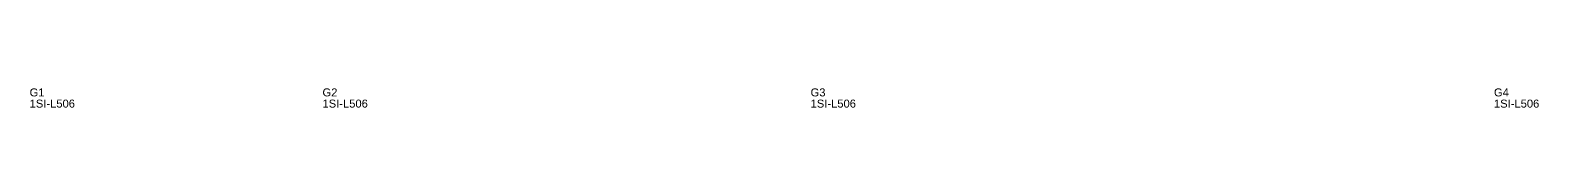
# Model space of a CAD drawing. Header units: metres. Extents: x 222 to 1226, y -766 to 2271.
# Drawn here: x 284 to 1226, y 2259 to 2271 of the extents above; entities that cross this region are included whole.
import ezdxf

# ---------------------------------------------------------------- set-up
doc = ezdxf.new("R2010")
doc.units = ezdxf.units.M
doc.layers.add('3', color=3, linetype='CONTINUOUS')
doc.layers.add('AUX00', color=7, linetype='CONTINUOUS')
doc.styles.add('STR_STANDARD', font='arial.ttf')

msp = doc.modelspace()

# ---------------------------------------------------------------- texts
at = {"layer": '3', "style": 'STR_STANDARD'}
for s, p in [('G1', (283.2, 2266)), ('G1', (283.2, 2266)), ('G2', (466.2, 2266)), ('G2', (466.2, 2266)), ('G3', (771.2, 2266)), ('G3', (771.2, 2266)), ('G4', (1198.2, 2266)), ('G4', (1198.2, 2266))]:
    msp.add_text(s, height=5, dxfattribs=at).set_placement(p)
at = {"layer": 'AUX00', "style": 'STR_STANDARD'}
for p in [(283.2, 2259), (283.2, 2259), (466.2, 2259), (466.2, 2259), (771.2, 2259), (771.2, 2259), (1198.2, 2259), (1198.2, 2259)]:
    msp.add_text('1SI-L506', height=5, dxfattribs=at).set_placement(p)

doc.saveas('drawing.dxf')
